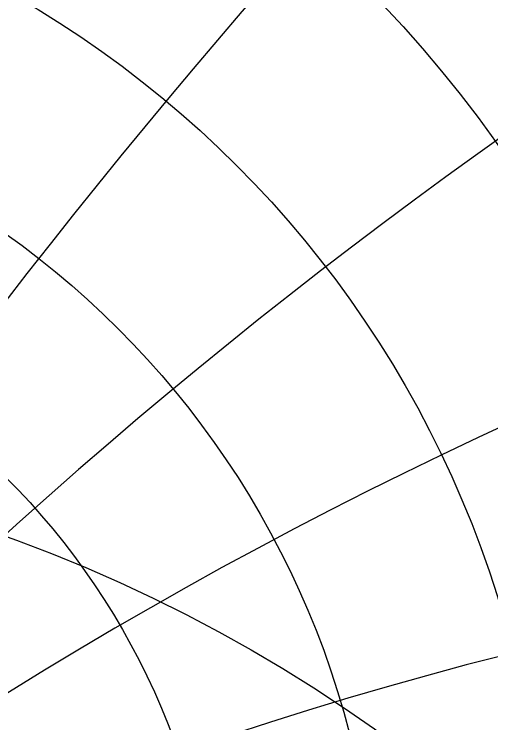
# Model space of a CAD drawing. Header units: millimetres. Extents: x -69 to 69, y -69 to 71.
# Drawn here: x 10.03 to 19.22, y 24 to 37.65 of the extents above; entities that cross this region are included whole.
import ezdxf

# ---------------------------------------------------------------- set-up
doc = ezdxf.new("R2010")
doc.units = ezdxf.units.MM
doc.layers.add('ENGRAVE', color=7, linetype='Continuous')
doc.layers.add('ENGRAVE_FINE', color=8, linetype='Continuous')

msp = doc.modelspace()

# ---------------------------------------------------------------- linework, layer by layer
at = {"layer": 'ENGRAVE'}
for centre, radius in [((0, 0), 68.4), ((0, 26.441), 35.7539), ((0, 24.4479), 31.3393), ((0, 22.8282), 27.3367), ((0, 21.5079), 23.6585), ((0, 0), 44.7739), ((0, 20.4326), 20.2372), ((0, 19.5621), 17.0197), ((0, 18.8666), 13.963), ((0, 18.3235), 11.0316), ((0, 0), 29.3085)]:
    msp.add_circle(centre, radius, dxfattribs=at)
for centre, radius, start, end in [((0, 28.9104), 40.6984, 111.7043, 68.2957), ((0, 32.0029), 46.3352, 149.45052, 30.54948), ((0, 35.9333), 52.8966, 171.08193, 8.91807), ((0, 41.0277), 60.7287, 187.99044, 352.00956)]:
    msp.add_arc(centre, radius, start, end, dxfattribs=at)
at = {"layer": 'ENGRAVE_FINE'}
for centre, radius, start, end in [((375.8573, -48.8622), 381.6555, 162.282584, 175.590868), ((375.8573, -48.8622), 381.6555, 162.282584, 175.590868), ((182.0857, -48.8622), 193.7716, 144.424691, 171.127106), ((182.0857, -48.8622), 193.7716, 144.424691, 171.127106), ((-114.7896, -48.8622), 132.5476, 13.448315, 53.699619), ((-114.7896, -48.8622), 132.5476, 13.448315, 53.699619), ((114.7896, -48.8622), 132.5476, 126.300381, 166.551685), ((114.7896, -48.8622), 132.5476, 126.300381, 166.551685), ((-78.982, -48.8622), 103.1037, 18.197395, 72.175489), ((-78.982, -48.8622), 103.1037, 18.197395, 72.175489), ((78.982, -48.8622), 103.1037, 107.824511, 161.802605), ((78.982, -48.8622), 103.1037, 107.824511, 161.802605), ((-55.6103, -48.8622), 86.5143, 23.190077, 90.995041), ((-55.6103, -48.8622), 86.5143, 23.190077, 90.995041), ((55.6103, -48.8622), 86.5143, 89.004959, 156.809923), ((55.6103, -48.8622), 86.5143, 89.004959, 156.809923), ((-38.2632, -48.8622), 76.5264, 28.50781, 105.376456), ((-38.2632, -48.8622), 76.5264, 28.50781, 105.376456), ((38.2632, -48.8622), 76.5264, 74.623544, 151.49219), ((38.2632, -48.8622), 76.5264, 74.623544, 151.49219)]:
    msp.add_arc(centre, radius, start, end, dxfattribs=at)

doc.saveas('drawing.dxf')
